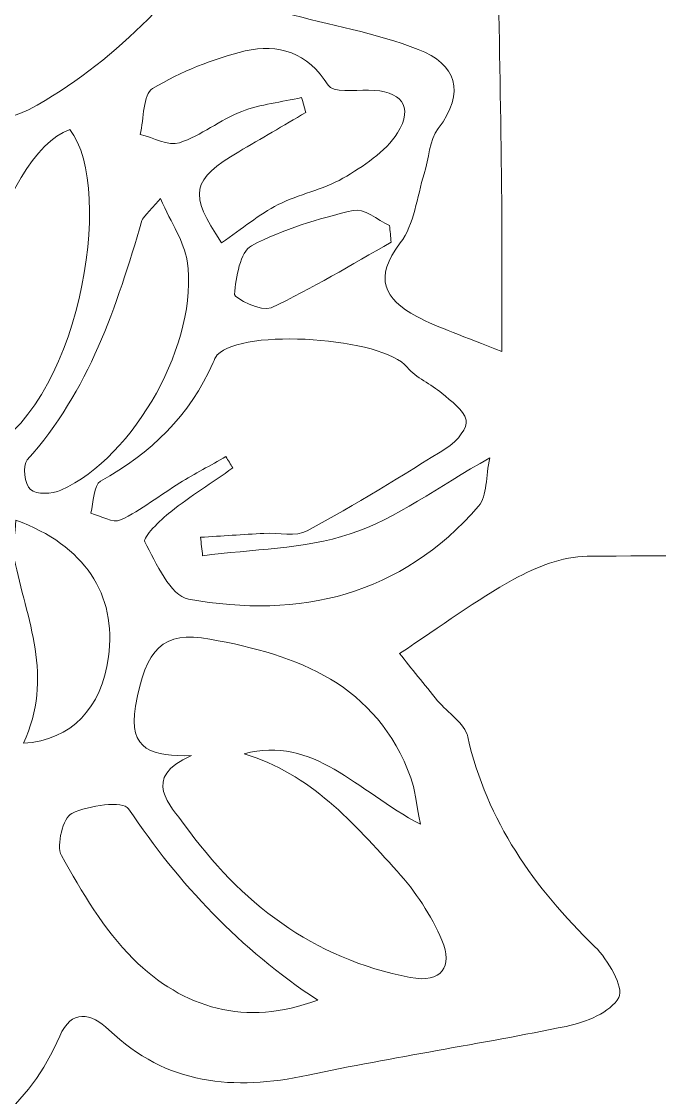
# Model space of a CAD drawing. Header units: inches. Extents: x 0.32 to 8.1, y -8.39 to -0.61.
# Drawn here: x 1.733 to 2.286, y -4.495 to -3.564 of the extents above; entities that cross this region are included whole.
import ezdxf

# ---------------------------------------------------------------- set-up
doc = ezdxf.new("R2010")
doc.units = ezdxf.units.IN
doc.header["$MEASUREMENT"] = 0
doc.layers.add('Layer 1', color=7, linetype='Continuous')

# ---------------------------------------------------------------- blocks, each defined once
blk = doc.blocks.new('block 2')
at = {"layer": 'Layer 1', "lineweight": 0}
for points, knots in [([(0.31603, -8.39406), (0.31603, -5.79918), (0.31603, -3.20433), (0.31603, -0.60946), (2.9109, -0.60946), (5.50576, -0.60946), (8.10063, -0.60946), (8.10063, -3.20343), (8.10063, -5.7974), (8.10063, -8.39391), (8.07514, -8.39391), (8.05501, -8.39391), (8.03488, -8.39391), (5.46194, -8.39396), (2.88899, -8.39402), (0.31603, -8.39406)], [0, 0, 0, 0, 1, 1, 1, 2, 2, 2, 3, 3, 3, 4, 4, 4, 5, 5, 5, 5]), ([(2.05037, -3.31378), (2.04644, -3.316), (2.04251, -3.31822), (2.03858, -3.32044), (2.03111, -3.31173), (2.02296, -3.30351), (2.01637, -3.29418), (2.01058, -3.28597), (2.00866, -3.27349), (2.00125, -3.26831), (1.98905, -3.25978), (1.97381, -3.25562), (1.95985, -3.24962), (1.95886, -3.26438), (1.9526, -3.28157), (1.95801, -3.29341), (1.96895, -3.31732), (1.98549, -3.33889), (2.00111, -3.36041), (2.01832, -3.38413), (2.01899, -3.40652), (2.00106, -3.42993), (1.98025, -3.4571), (1.95906, -3.48407), (1.94008, -3.5125), (1.9339, -3.52175), (1.93041, -3.53623), (1.93299, -3.54649), (1.93433, -3.55185), (1.95142, -3.55362), (1.96156, -3.55634), (2.0001, -3.56668), (2.0399, -3.57364), (2.07693, -3.58784), (2.10954, -3.60034), (2.11841, -3.62466), (2.09428, -3.65637), (2.08651, -3.66658), (2.08622, -3.68237), (2.08209, -3.69549), (2.07572, -3.71579), (2.07365, -3.73957), (2.06141, -3.75543), (2.03812, -3.78559), (2.04741, -3.80422), (2.07565, -3.81911), (2.09502, -3.82933), (2.11623, -3.83607), (2.14926, -3.84952), (2.14926, -3.79879), (2.14953, -3.75883), (2.14922, -3.71887), (2.14826, -3.59581), (2.14353, -3.47265), (2.1476, -3.34977), (2.14946, -3.29378), (2.13102, -3.25681), (2.08569, -3.23017), (2.06257, -3.21658), (2.0379, -3.20558), (2.01394, -3.19342), (2.01186, -3.19674), (2.00979, -3.20006), (2.00771, -3.20338), (2.02851, -3.23805), (2.05874, -3.26969), (2.05037, -3.31378)], [0, 0, 0, 0, 1, 1, 1, 2, 2, 2, 3, 3, 3, 4, 4, 4, 5, 5, 5, 6, 6, 6, 7, 7, 7, 8, 8, 8, 9, 9, 9, 10, 10, 10, 11, 11, 11, 12, 12, 12, 13, 13, 13, 14, 14, 14, 15, 15, 15, 16, 16, 16, 17, 17, 17, 18, 18, 18, 19, 19, 19, 20, 20, 20, 21, 21, 21, 22, 22, 22, 22]), ([(2.05037, -3.31378), (2.05874, -3.26969), (2.02851, -3.23805), (2.00771, -3.20338), (2.00979, -3.20006), (2.01186, -3.19674), (2.01394, -3.19342), (2.0379, -3.20558), (2.06257, -3.21658), (2.08569, -3.23017), (2.13102, -3.25681), (2.14946, -3.29378), (2.1476, -3.34977), (2.14353, -3.47265), (2.14826, -3.59581), (2.14922, -3.71887), (2.14953, -3.75883), (2.14926, -3.79879), (2.14926, -3.84952), (2.11623, -3.83607), (2.09502, -3.82933), (2.07565, -3.81911), (2.04741, -3.80422), (2.03812, -3.78559), (2.06141, -3.75543), (2.07365, -3.73957), (2.07572, -3.71579), (2.08209, -3.69549), (2.08622, -3.68237), (2.08651, -3.66658), (2.09428, -3.65637), (2.11841, -3.62466), (2.10954, -3.60034), (2.07693, -3.58784), (2.0399, -3.57364), (2.0001, -3.56668), (1.96156, -3.55634), (1.95142, -3.55362), (1.93433, -3.55185), (1.93299, -3.54649), (1.93041, -3.53623), (1.9339, -3.52175), (1.94008, -3.5125), (1.95906, -3.48407), (1.98025, -3.4571), (2.00106, -3.42993), (2.01899, -3.40652), (2.01832, -3.38413), (2.00111, -3.36041), (1.98549, -3.33889), (1.96895, -3.31732), (1.95801, -3.29341), (1.9526, -3.28157), (1.95886, -3.26438), (1.95985, -3.24962), (1.97381, -3.25562), (1.98905, -3.25978), (2.00125, -3.26831), (2.00866, -3.27349), (2.01058, -3.28597), (2.01637, -3.29418), (2.02296, -3.30351), (2.03111, -3.31173), (2.03858, -3.32044), (2.04251, -3.31822), (2.04644, -3.316), (2.05037, -3.31378)], [0, 0, 0, 0, 1, 1, 1, 2, 2, 2, 3, 3, 3, 4, 4, 4, 5, 5, 5, 6, 6, 6, 7, 7, 7, 8, 8, 8, 9, 9, 9, 10, 10, 10, 11, 11, 11, 12, 12, 12, 13, 13, 13, 14, 14, 14, 15, 15, 15, 16, 16, 16, 17, 17, 17, 18, 18, 18, 19, 19, 19, 20, 20, 20, 21, 21, 21, 22, 22, 22, 22]), ([(1.93376, -3.41741), (1.93007, -3.41616), (1.9264, -3.41492), (1.92272, -3.41368), (1.91831, -3.41583), (1.91343, -3.41734), (1.90955, -3.42021), (1.83253, -3.47731), (1.76271, -3.54513), (1.66981, -3.57871), (1.66347, -3.581), (1.65725, -3.60007), (1.65999, -3.60834), (1.67376, -3.64978), (1.70515, -3.66001), (1.74696, -3.63606), (1.81871, -3.59496), (1.87303, -3.53468), (1.9206, -3.46852), (1.93017, -3.45521), (1.92963, -3.43464), (1.93376, -3.41741)], [0, 0, 0, 0, 1, 1, 1, 2, 2, 2, 3, 3, 3, 4, 4, 4, 5, 5, 5, 6, 6, 6, 7, 7, 7, 7]), ([(1.93376, -3.41741), (1.92963, -3.43464), (1.93017, -3.45521), (1.9206, -3.46852), (1.87303, -3.53468), (1.81871, -3.59496), (1.74696, -3.63606), (1.70515, -3.66001), (1.67376, -3.64978), (1.65999, -3.60834), (1.65725, -3.60007), (1.66347, -3.581), (1.66981, -3.57871), (1.76271, -3.54513), (1.83253, -3.47731), (1.90955, -3.42021), (1.91343, -3.41734), (1.91831, -3.41583), (1.92272, -3.41368), (1.9264, -3.41492), (1.93007, -3.41616), (1.93376, -3.41741)], [0, 0, 0, 0, 1, 1, 1, 2, 2, 2, 3, 3, 3, 4, 4, 4, 5, 5, 5, 6, 6, 6, 7, 7, 7, 7]), ([(1.90665, -3.75528), (1.92444, -3.74307), (1.93904, -3.73082), (1.95557, -3.7223), (1.97345, -3.71309), (1.99442, -3.70955), (2.01166, -3.69948), (2.02928, -3.68918), (2.0485, -3.67676), (2.05895, -3.66018), (2.07358, -3.63697), (2.0619, -3.62326), (2.03383, -3.62322), (2.02176, -3.6232), (2.00271, -3.62522), (1.99883, -3.61892), (1.98122, -3.59037), (1.95553, -3.58245), (1.927, -3.58924), (1.8991, -3.59588), (1.87141, -3.60718), (1.84677, -3.62175), (1.83832, -3.62675), (1.83939, -3.64783), (1.83611, -3.66155), (1.84753, -3.66428), (1.86049, -3.67179), (1.87003, -3.6687), (1.88894, -3.66258), (1.90529, -3.64885), (1.92399, -3.6416), (1.94039, -3.63524), (1.95856, -3.63344), (1.97595, -3.62963), (1.97713, -3.63392), (1.97831, -3.63821), (1.97949, -3.64251), (1.96014, -3.65385), (1.94082, -3.66522), (1.92145, -3.67651), (1.8803, -3.70047), (1.87778, -3.71283), (1.90665, -3.75528)], [0, 0, 0, 0, 1, 1, 1, 2, 2, 2, 3, 3, 3, 4, 4, 4, 5, 5, 5, 6, 6, 6, 7, 7, 7, 8, 8, 8, 9, 9, 9, 10, 10, 10, 11, 11, 11, 12, 12, 12, 13, 13, 13, 14, 14, 14, 14]), ([(1.90665, -3.75528), (1.87778, -3.71283), (1.8803, -3.70047), (1.92145, -3.67651), (1.94082, -3.66522), (1.96014, -3.65385), (1.97949, -3.64251), (1.97831, -3.63821), (1.97713, -3.63392), (1.97595, -3.62963), (1.95856, -3.63344), (1.94039, -3.63524), (1.92399, -3.6416), (1.90529, -3.64885), (1.88894, -3.66258), (1.87003, -3.6687), (1.86049, -3.67179), (1.84753, -3.66428), (1.83611, -3.66155), (1.83939, -3.64783), (1.83832, -3.62675), (1.84677, -3.62175), (1.87141, -3.60718), (1.8991, -3.59588), (1.927, -3.58924), (1.95553, -3.58245), (1.98122, -3.59037), (1.99883, -3.61892), (2.00271, -3.62522), (2.02176, -3.6232), (2.03383, -3.62322), (2.0619, -3.62326), (2.07358, -3.63697), (2.05895, -3.66018), (2.0485, -3.67676), (2.02928, -3.68918), (2.01166, -3.69948), (1.99442, -3.70955), (1.97345, -3.71309), (1.95557, -3.7223), (1.93904, -3.73082), (1.92444, -3.74307), (1.90665, -3.75528)], [0, 0, 0, 0, 1, 1, 1, 2, 2, 2, 3, 3, 3, 4, 4, 4, 5, 5, 5, 6, 6, 6, 7, 7, 7, 8, 8, 8, 9, 9, 9, 10, 10, 10, 11, 11, 11, 12, 12, 12, 13, 13, 13, 14, 14, 14, 14]), ([(1.69612, -3.9388), (1.78221, -3.90285), (1.81573, -3.7081), (1.77502, -3.65734), (1.71543, -3.67796), (1.66389, -3.85845), (1.69612, -3.9388)], [0, 0, 0, 0, 1, 1, 1, 2, 2, 2, 2]), ([(1.69612, -3.9388), (1.66389, -3.85845), (1.71543, -3.67796), (1.77502, -3.65734), (1.81573, -3.7081), (1.78221, -3.90285), (1.69612, -3.9388)], [0, 0, 0, 0, 1, 1, 1, 2, 2, 2, 2]), ([(1.85356, -3.71699), (1.84224, -3.73037), (1.83855, -3.73287), (1.83758, -3.73616), (1.81571, -3.81061), (1.79165, -3.88381), (1.73825, -3.94341), (1.7341, -3.94803), (1.73599, -3.96471), (1.74094, -3.969), (1.74618, -3.97355), (1.75976, -3.97289), (1.76746, -3.96946), (1.83146, -3.94095), (1.88744, -3.84016), (1.87669, -3.77092), (1.87415, -3.75454), (1.86346, -3.73941), (1.85356, -3.71699)], [0, 0, 0, 0, 1, 1, 1, 2, 2, 2, 3, 3, 3, 4, 4, 4, 5, 5, 5, 6, 6, 6, 6]), ([(1.85356, -3.71699), (1.86346, -3.73941), (1.87415, -3.75454), (1.87669, -3.77092), (1.88744, -3.84016), (1.83146, -3.94095), (1.76746, -3.96946), (1.75976, -3.97289), (1.74618, -3.97355), (1.74094, -3.969), (1.73599, -3.96471), (1.7341, -3.94803), (1.73825, -3.94341), (1.79165, -3.88381), (1.81571, -3.81061), (1.83758, -3.73616), (1.83855, -3.73287), (1.84224, -3.73037), (1.85356, -3.71699)], [0, 0, 0, 0, 1, 1, 1, 2, 2, 2, 3, 3, 3, 4, 4, 4, 5, 5, 5, 6, 6, 6, 6]), ([(2.05351, -3.75492), (2.05305, -3.75003), (2.05257, -3.74514), (2.0521, -3.74025), (2.04152, -3.73558), (2.02954, -3.72511), (2.02061, -3.72727), (1.99044, -3.73456), (1.95985, -3.74348), (1.93264, -3.75785), (1.92253, -3.76319), (1.91914, -3.78512), (1.91773, -3.79997), (1.91742, -3.80322), (1.94179, -3.81526), (1.94939, -3.8117), (1.98513, -3.79498), (2.01898, -3.77424), (2.05351, -3.75492)], [0, 0, 0, 0, 1, 1, 1, 2, 2, 2, 3, 3, 3, 4, 4, 4, 5, 5, 5, 6, 6, 6, 6]), ([(2.05351, -3.75492), (2.01898, -3.77424), (1.98513, -3.79498), (1.94939, -3.8117), (1.94179, -3.81526), (1.91742, -3.80322), (1.91773, -3.79997), (1.91914, -3.78512), (1.92253, -3.76319), (1.93264, -3.75785), (1.95985, -3.74348), (1.99044, -3.73456), (2.02061, -3.72727), (2.02954, -3.72511), (2.04152, -3.73558), (2.0521, -3.74025), (2.05257, -3.74514), (2.05305, -3.75003), (2.05351, -3.75492)], [0, 0, 0, 0, 1, 1, 1, 2, 2, 2, 3, 3, 3, 4, 4, 4, 5, 5, 5, 6, 6, 6, 6]), ([(2.13887, -3.94154), (2.0934, -3.9671), (2.05804, -3.99413), (2.0181, -4.00742), (1.97781, -4.02082), (1.93298, -4.02058), (1.89015, -4.02632), (1.88954, -4.02099), (1.88893, -4.01567), (1.88832, -4.01034), (1.90665, -4.00921), (1.92497, -4.00797), (1.94331, -4.00698), (1.95594, -4.00629), (1.97086, -4.01014), (1.98082, -4.00472), (2.02256, -3.98205), (2.06314, -3.95715), (2.10333, -3.93178), (2.11076, -3.9271), (2.12, -3.91507), (2.11847, -3.90886), (2.11627, -3.89991), (2.10556, -3.89251), (2.09745, -3.88567), (2.08784, -3.87756), (2.07501, -3.87248), (2.06732, -3.86303), (2.04665, -3.83758), (1.9254, -3.82872), (1.90288, -3.85242), (1.9012, -3.85419), (1.90028, -3.85676), (1.89926, -3.85907), (1.87909, -3.9051), (1.84517, -3.93754), (1.80165, -3.96183), (1.79558, -3.96522), (1.79589, -3.98006), (1.79325, -3.9896), (1.802, -3.99179), (1.81283, -3.99837), (1.81909, -3.99537), (1.83716, -3.9867), (1.85319, -3.97388), (1.87038, -3.96328), (1.88342, -3.95523), (1.89701, -3.94808), (1.91035, -3.94052), (1.91235, -3.94379), (1.91435, -3.94705), (1.91634, -3.95031), (1.89832, -3.96286), (1.87969, -3.97466), (1.86251, -3.98826), (1.85329, -3.99556), (1.8381, -4.0104), (1.84011, -4.01424), (1.84986, -4.03285), (1.8623, -4.06101), (1.87781, -4.06385), (1.97452, -4.0816), (2.06204, -4.0607), (2.12913, -3.98348), (2.13688, -3.97456), (2.13543, -3.95766), (2.13887, -3.94154)], [0, 0, 0, 0, 1, 1, 1, 2, 2, 2, 3, 3, 3, 4, 4, 4, 5, 5, 5, 6, 6, 6, 7, 7, 7, 8, 8, 8, 9, 9, 9, 10, 10, 10, 11, 11, 11, 12, 12, 12, 13, 13, 13, 14, 14, 14, 15, 15, 15, 16, 16, 16, 17, 17, 17, 18, 18, 18, 19, 19, 19, 20, 20, 20, 21, 21, 21, 22, 22, 22, 22]), ([(2.13887, -3.94154), (2.13543, -3.95766), (2.13688, -3.97456), (2.12913, -3.98348), (2.06204, -4.0607), (1.97452, -4.0816), (1.87781, -4.06385), (1.8623, -4.06101), (1.84986, -4.03285), (1.84011, -4.01424), (1.8381, -4.0104), (1.85329, -3.99556), (1.86251, -3.98826), (1.87969, -3.97466), (1.89832, -3.96286), (1.91634, -3.95031), (1.91435, -3.94705), (1.91235, -3.94379), (1.91035, -3.94052), (1.89701, -3.94808), (1.88342, -3.95523), (1.87038, -3.96328), (1.85319, -3.97388), (1.83716, -3.9867), (1.81909, -3.99537), (1.81283, -3.99837), (1.802, -3.99179), (1.79325, -3.9896), (1.79589, -3.98006), (1.79558, -3.96522), (1.80165, -3.96183), (1.84517, -3.93754), (1.87909, -3.9051), (1.89926, -3.85907), (1.90028, -3.85676), (1.9012, -3.85419), (1.90288, -3.85242), (1.9254, -3.82872), (2.04665, -3.83758), (2.06732, -3.86303), (2.07501, -3.87248), (2.08784, -3.87756), (2.09745, -3.88567), (2.10556, -3.89251), (2.11627, -3.89991), (2.11847, -3.90886), (2.12, -3.91507), (2.11076, -3.9271), (2.10333, -3.93178), (2.06314, -3.95715), (2.02256, -3.98205), (1.98082, -4.00472), (1.97086, -4.01014), (1.95594, -4.00629), (1.94331, -4.00698), (1.92497, -4.00797), (1.90665, -4.00921), (1.88832, -4.01034), (1.88893, -4.01567), (1.88954, -4.02099), (1.89015, -4.02632), (1.93298, -4.02058), (1.97781, -4.02082), (2.0181, -4.00742), (2.05804, -3.99413), (2.0934, -3.9671), (2.13887, -3.94154)], [0, 0, 0, 0, 1, 1, 1, 2, 2, 2, 3, 3, 3, 4, 4, 4, 5, 5, 5, 6, 6, 6, 7, 7, 7, 8, 8, 8, 9, 9, 9, 10, 10, 10, 11, 11, 11, 12, 12, 12, 13, 13, 13, 14, 14, 14, 15, 15, 15, 16, 16, 16, 17, 17, 17, 18, 18, 18, 19, 19, 19, 20, 20, 20, 21, 21, 21, 22, 22, 22, 22]), ([(1.73492, -4.18877), (1.77686, -4.18585), (1.80254, -4.15838), (1.8086, -4.11398), (1.81597, -4.05997), (1.78788, -4.0172), (1.72846, -3.99556), (1.72778, -4.00732), (1.72481, -4.01866), (1.72693, -4.02895), (1.73764, -4.08084), (1.76173, -4.13171), (1.73492, -4.18877)], [0, 0, 0, 0, 1, 1, 1, 2, 2, 2, 3, 3, 3, 4, 4, 4, 4]), ([(1.73492, -4.18877), (1.76173, -4.13171), (1.73764, -4.08084), (1.72693, -4.02895), (1.72481, -4.01866), (1.72778, -4.00732), (1.72846, -3.99556), (1.78788, -4.0172), (1.81597, -4.05997), (1.8086, -4.11398), (1.80254, -4.15838), (1.77686, -4.18585), (1.73492, -4.18877)], [0, 0, 0, 0, 1, 1, 1, 2, 2, 2, 3, 3, 3, 4, 4, 4, 4]), ([(1.33325, -4.86572), (1.34648, -4.88322), (1.35416, -4.89813), (1.36598, -4.90815), (1.40956, -4.94509), (1.4196, -4.99116), (1.41043, -5.04528), (1.4058, -5.0726), (1.40397, -5.10087), (1.40497, -5.12856), (1.40646, -5.17017), (1.42505, -5.18197), (1.46195, -5.16395), (1.52616, -5.1326), (1.59003, -5.10029), (1.65247, -5.06555), (1.74078, -5.01641), (1.82811, -4.96545), (1.915, -4.91382), (1.98015, -4.8751), (2.04409, -4.83432), (2.10828, -4.794), (2.13468, -4.77741), (2.1614, -4.76101), (2.18611, -4.74209), (2.25604, -4.68852), (2.32642, -4.6354), (2.39398, -4.57893), (2.47654, -4.50991), (2.55617, -4.43741), (2.63761, -4.36703), (2.66051, -4.34724), (2.65549, -4.33258), (2.63491, -4.31474), (2.59999, -4.28447), (2.56679, -4.25222), (2.53196, -4.21997), (2.60337, -4.15883), (2.6748, -4.09768), (2.74624, -4.03653), (2.74469, -4.03309), (2.74314, -4.02964), (2.74159, -4.0262), (2.7297, -4.02481), (2.71776, -4.02197), (2.70593, -4.02233), (2.6794, -4.02312), (2.65291, -4.02696), (2.6264, -4.02698), (2.492, -4.02709), (2.35759, -4.02549), (2.22321, -4.02684), (2.20187, -4.02705), (2.1789, -4.0361), (2.15978, -4.04666), (2.12714, -4.0647), (2.09696, -4.08718), (2.06079, -4.11106), (2.07093, -4.12366), (2.08214, -4.13792), (2.09371, -4.15187), (2.10247, -4.16243), (2.11715, -4.17137), (2.11981, -4.18315), (2.13635, -4.25642), (2.17734, -4.31356), (2.22991, -4.3649), (2.24136, -4.37609), (2.25531, -4.40007), (2.25063, -4.40883), (2.24371, -4.42178), (2.22198, -4.43038), (2.20512, -4.43385), (2.13081, -4.44915), (2.05566, -4.46039), (1.98146, -4.47614), (1.91701, -4.4898), (1.85881, -4.48477), (1.80899, -4.4368), (1.79371, -4.42211), (1.77625, -4.41889), (1.7664, -4.44228), (1.74057, -4.50359), (1.69006, -4.53836), (1.6351, -4.56924), (1.62449, -4.5752), (1.6107, -4.58288), (1.60716, -4.59288), (1.57956, -4.67075), (1.54142, -4.74068), (1.47485, -4.79295), (1.46122, -4.80366), (1.45441, -4.81883), (1.47103, -4.83853), (1.51564, -4.89139), (1.50223, -4.95817), (1.50903, -5.01997), (1.50915, -5.02109), (1.50516, -5.02266), (1.50307, -5.02397), (1.45209, -5.00673), (1.44021, -4.99359), (1.43041, -4.94363), (1.42064, -4.89381), (1.38264, -4.85971), (1.33325, -4.86572)], [0, 0, 0, 0, 1, 1, 1, 2, 2, 2, 3, 3, 3, 4, 4, 4, 5, 5, 5, 6, 6, 6, 7, 7, 7, 8, 8, 8, 9, 9, 9, 10, 10, 10, 11, 11, 11, 12, 12, 12, 13, 13, 13, 14, 14, 14, 15, 15, 15, 16, 16, 16, 17, 17, 17, 18, 18, 18, 19, 19, 19, 20, 20, 20, 21, 21, 21, 22, 22, 22, 23, 23, 23, 24, 24, 24, 25, 25, 25, 26, 26, 26, 27, 27, 27, 28, 28, 28, 29, 29, 29, 30, 30, 30, 31, 31, 31, 32, 32, 32, 33, 33, 33, 34, 34, 34, 35, 35, 35, 35]), ([(1.33325, -4.86572), (1.38264, -4.85971), (1.42064, -4.89381), (1.43041, -4.94363), (1.44021, -4.99359), (1.45209, -5.00673), (1.50308, -5.024), (1.50516, -5.02266), (1.50915, -5.02109), (1.50903, -5.01997), (1.50223, -4.95817), (1.51564, -4.89139), (1.47103, -4.83853), (1.45441, -4.81883), (1.46122, -4.80366), (1.47485, -4.79295), (1.54142, -4.74068), (1.57956, -4.67075), (1.60716, -4.59288), (1.6107, -4.58288), (1.62449, -4.5752), (1.6351, -4.56924), (1.69006, -4.53836), (1.74057, -4.50359), (1.7664, -4.44228), (1.77625, -4.41889), (1.79371, -4.42211), (1.80899, -4.4368), (1.85881, -4.48477), (1.91701, -4.4898), (1.98146, -4.47614), (2.05566, -4.46039), (2.13081, -4.44915), (2.20512, -4.43385), (2.22198, -4.43038), (2.24371, -4.42178), (2.25063, -4.40883), (2.25531, -4.40007), (2.24136, -4.37609), (2.22991, -4.3649), (2.17734, -4.31356), (2.13635, -4.25642), (2.11981, -4.18315), (2.11715, -4.17137), (2.10247, -4.16243), (2.09371, -4.15187), (2.08214, -4.13792), (2.07093, -4.12366), (2.06079, -4.11106), (2.09696, -4.08718), (2.12714, -4.0647), (2.15978, -4.04666), (2.1789, -4.0361), (2.20187, -4.02705), (2.22321, -4.02684), (2.35759, -4.02549), (2.492, -4.02709), (2.6264, -4.02698), (2.65291, -4.02696), (2.6794, -4.02312), (2.70593, -4.02233), (2.71776, -4.02197), (2.7297, -4.02481), (2.74159, -4.0262), (2.74314, -4.02964), (2.74469, -4.03309), (2.74624, -4.03653), (2.6748, -4.09768), (2.60337, -4.15883), (2.53196, -4.21997), (2.56679, -4.25222), (2.59999, -4.28447), (2.63491, -4.31474), (2.65549, -4.33258), (2.66051, -4.34724), (2.63761, -4.36703), (2.55617, -4.43741), (2.47654, -4.50991), (2.39398, -4.57893), (2.32642, -4.6354), (2.25604, -4.68852), (2.18611, -4.74209), (2.1614, -4.76101), (2.13468, -4.77741), (2.10828, -4.794), (2.04409, -4.83432), (1.98015, -4.8751), (1.915, -4.91382), (1.82811, -4.96545), (1.74078, -5.01641), (1.65247, -5.06555), (1.59003, -5.10029), (1.52616, -5.1326), (1.46195, -5.16395), (1.42505, -5.18197), (1.40646, -5.17017), (1.40497, -5.12856), (1.40397, -5.10087), (1.4058, -5.0726), (1.41043, -5.04528), (1.4196, -4.99116), (1.40956, -4.94509), (1.36598, -4.90815), (1.35416, -4.89813), (1.34648, -4.88322), (1.33325, -4.86572)], [0, 0, 0, 0, 1, 1, 1, 2, 2, 2, 3, 3, 3, 4, 4, 4, 5, 5, 5, 6, 6, 6, 7, 7, 7, 8, 8, 8, 9, 9, 9, 10, 10, 10, 11, 11, 11, 12, 12, 12, 13, 13, 13, 14, 14, 14, 15, 15, 15, 16, 16, 16, 17, 17, 17, 18, 18, 18, 19, 19, 19, 20, 20, 20, 21, 21, 21, 22, 22, 22, 23, 23, 23, 24, 24, 24, 25, 25, 25, 26, 26, 26, 27, 27, 27, 28, 28, 28, 29, 29, 29, 30, 30, 30, 31, 31, 31, 32, 32, 32, 33, 33, 33, 34, 34, 34, 35, 35, 35, 35]), ([(2.0789, -4.2589), (2.0749, -4.239), (2.07411, -4.22839), (2.07061, -4.21878), (2.04112, -4.13763), (1.97251, -4.11205), (1.8965, -4.09858), (1.85525, -4.09126), (1.84121, -4.10632), (1.83203, -4.15656), (1.82496, -4.19523), (1.84775, -4.20039), (1.88051, -4.19939), (1.83581, -4.21845), (1.86301, -4.24327), (1.87422, -4.25895), (1.92269, -4.32673), (1.98571, -4.37532), (2.06985, -4.39151), (2.09764, -4.39685), (2.10702, -4.38199), (2.09747, -4.35937), (2.08832, -4.33773), (2.07452, -4.31696), (2.0587, -4.29949), (2.02106, -4.25797), (1.98374, -4.215), (1.92603, -4.19778), (1.98643, -4.18184), (2.02282, -4.22929), (2.0789, -4.2589)], [0, 0, 0, 0, 1, 1, 1, 2, 2, 2, 3, 3, 3, 4, 4, 4, 5, 5, 5, 6, 6, 6, 7, 7, 7, 8, 8, 8, 9, 9, 9, 10, 10, 10, 10]), ([(2.0789, -4.2589), (2.02282, -4.22929), (1.98643, -4.18184), (1.92603, -4.19778), (1.98374, -4.215), (2.02106, -4.25797), (2.0587, -4.29949), (2.07452, -4.31696), (2.08832, -4.33773), (2.09747, -4.35937), (2.10702, -4.38199), (2.09764, -4.39685), (2.06985, -4.39151), (1.98571, -4.37532), (1.92269, -4.32673), (1.87422, -4.25895), (1.86301, -4.24327), (1.83581, -4.21845), (1.88051, -4.19939), (1.84775, -4.20039), (1.82496, -4.19523), (1.83203, -4.15656), (1.84121, -4.10632), (1.85525, -4.09126), (1.8965, -4.09858), (1.97251, -4.11205), (2.04112, -4.13763), (2.07061, -4.21878), (2.07411, -4.22839), (2.0749, -4.239), (2.0789, -4.2589)], [0, 0, 0, 0, 1, 1, 1, 2, 2, 2, 3, 3, 3, 4, 4, 4, 5, 5, 5, 6, 6, 6, 7, 7, 7, 8, 8, 8, 9, 9, 9, 10, 10, 10, 10]), ([(1.98982, -4.41113), (1.92232, -4.36681), (1.86989, -4.31089), (1.826, -4.24544), (1.82121, -4.23828), (1.79144, -4.24258), (1.77694, -4.2494), (1.76938, -4.25296), (1.76311, -4.27739), (1.76788, -4.28584), (1.78569, -4.31744), (1.80446, -4.35023), (1.82997, -4.37539), (1.87348, -4.4183), (1.92729, -4.43461), (1.98982, -4.41113)], [0, 0, 0, 0, 1, 1, 1, 2, 2, 2, 3, 3, 3, 4, 4, 4, 5, 5, 5, 5]), ([(1.98982, -4.41113), (1.92729, -4.43461), (1.87348, -4.4183), (1.82997, -4.37539), (1.80446, -4.35023), (1.78569, -4.31744), (1.76788, -4.28584), (1.76311, -4.27739), (1.76938, -4.25296), (1.77694, -4.2494), (1.79144, -4.24258), (1.82121, -4.23828), (1.826, -4.24544), (1.86989, -4.31089), (1.92232, -4.36681), (1.98982, -4.41113)], [0, 0, 0, 0, 1, 1, 1, 2, 2, 2, 3, 3, 3, 4, 4, 4, 5, 5, 5, 5])]:
    blk.add_open_spline(points, degree=3, knots=knots, dxfattribs=at)

msp = doc.modelspace()

# ---------------------------------------------------------------- block references
at = {"layer": 'Layer 1'}
msp.add_blockref('block 2', (0, 0), dxfattribs=at)

doc.saveas('drawing.dxf')
